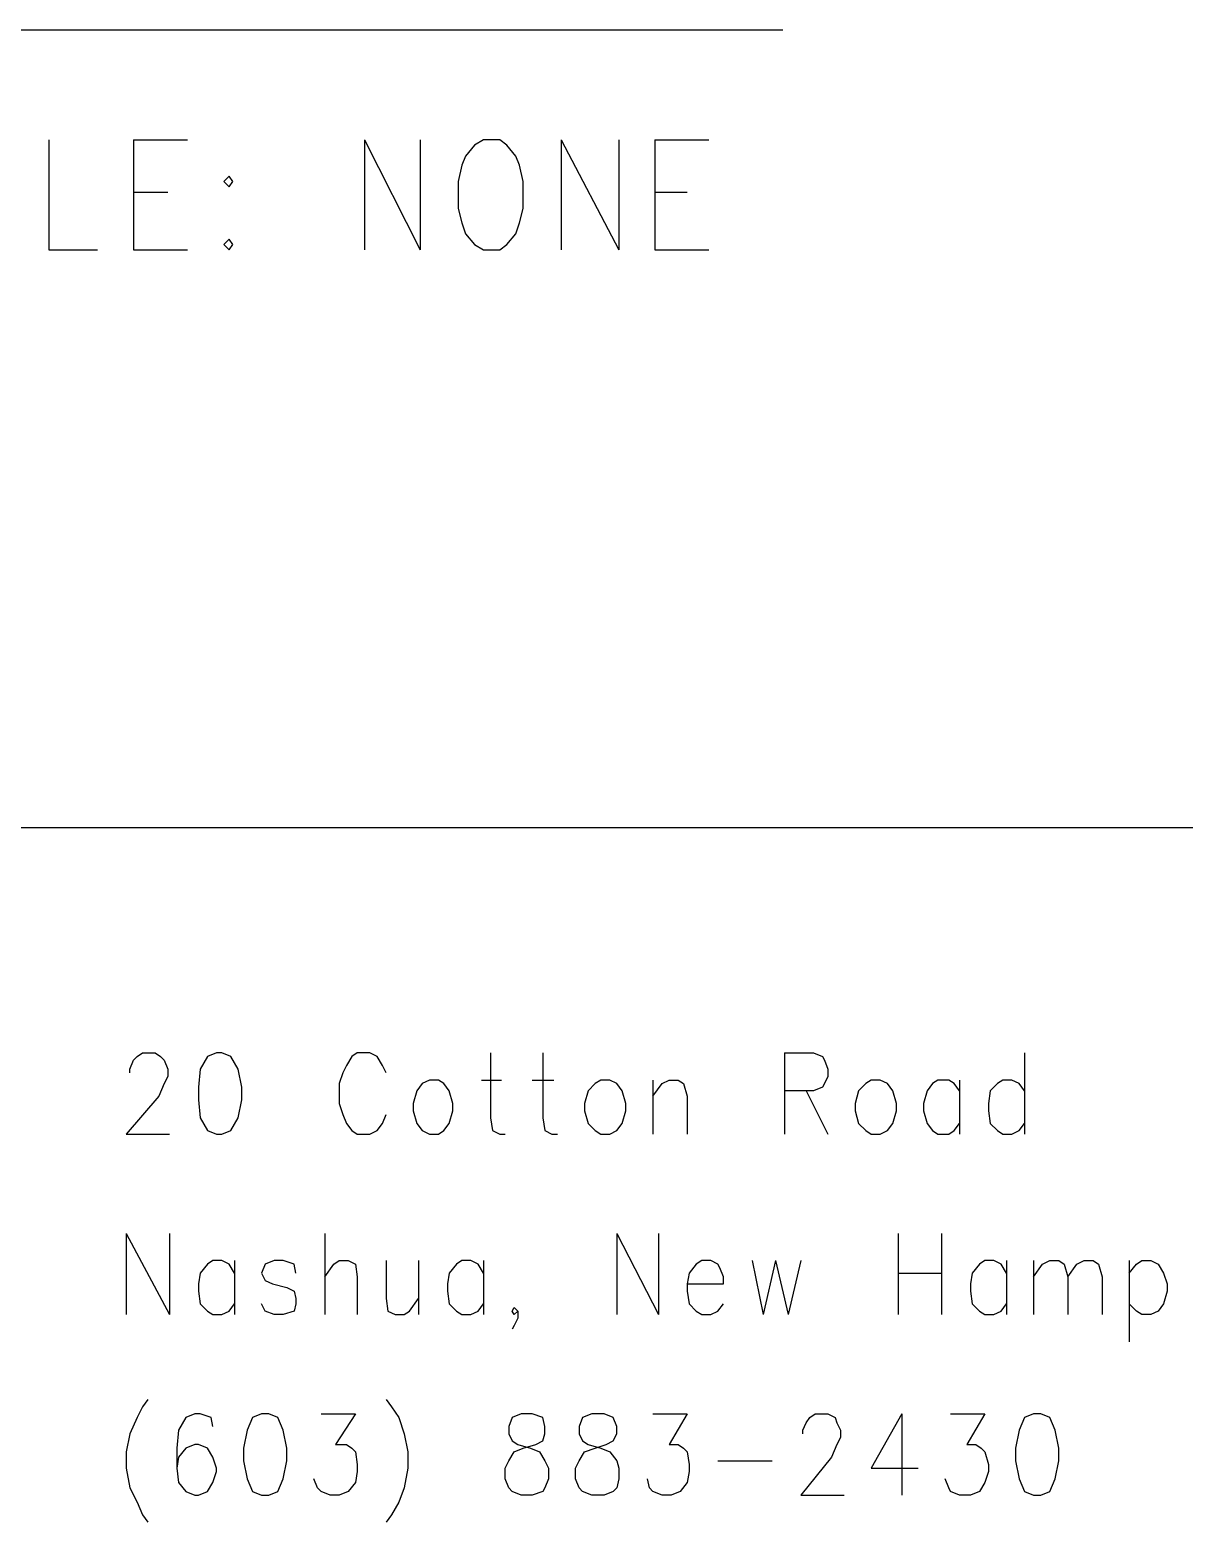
# Model space of a CAD drawing. Extents: x 11.9 to 28.1, y 10.8 to 21.2.
# Drawn here: x 26.579 to 27.22, y 11.664 to 12.491 of the extents above; entities that cross this region are included whole.
import ezdxf

# ---------------------------------------------------------------- set-up
doc = ezdxf.new("R2010")
doc.units = 0
doc.header["$MEASUREMENT"] = 0
doc.layers.add('LAYNR1', color=2, linetype='Continuous')

msp = doc.modelspace()

# ---------------------------------------------------------------- linework, layer by layer
at = {"layer": 'LAYNR1', "color": 7}
for points in [[(26.347, 12.491), (26.997, 12.491)], [(26.59, 12.43), (26.59, 12.369)], [(26.637, 12.43), (26.637, 12.369)], [(26.637, 12.43), (26.667, 12.43)], [(26.765, 12.43), (26.765, 12.369)], [(26.765, 12.43), (26.796, 12.369)], [(26.796, 12.43), (26.796, 12.369)], [(26.831, 12.43), (26.826, 12.427), (26.821, 12.421), (26.819, 12.416)], [(26.851, 12.416), (26.849, 12.421), (26.844, 12.427), (26.84, 12.43), (26.831, 12.43)], [(26.874, 12.43), (26.874, 12.369)], [(26.874, 12.43), (26.906, 12.369)], [(26.906, 12.43), (26.906, 12.369)], [(26.926, 12.43), (26.926, 12.369)], [(26.926, 12.43), (26.956, 12.43)], [(26.819, 12.416), (26.817, 12.407), (26.817, 12.392)], [(26.853, 12.392), (26.853, 12.407), (26.851, 12.416)], [(26.637, 12.401), (26.656, 12.401)], [(26.926, 12.401), (26.944, 12.401)], [(26.817, 12.392), (26.819, 12.384), (26.821, 12.378), (26.826, 12.372), (26.831, 12.369)], [(26.84, 12.369), (26.844, 12.372), (26.849, 12.378), (26.851, 12.384), (26.853, 12.392)], [(26.69, 12.375), (26.687, 12.372), (26.69, 12.369)], [(26.69, 12.369), (26.692, 12.372), (26.69, 12.375)], [(26.59, 12.369), (26.617, 12.369)], [(26.637, 12.369), (26.667, 12.369)], [(26.831, 12.369), (26.84, 12.369)], [(26.926, 12.369), (26.956, 12.369)], [(23.389, 12.049), (28.093, 12.049)], [(26.635, 11.913), (26.635, 11.915), (26.637, 11.92), (26.639, 11.922)], [(26.639, 11.922), (26.642, 11.924), (26.649, 11.924), (26.652, 11.922)], [(26.652, 11.922), (26.654, 11.92), (26.656, 11.915), (26.656, 11.911), (26.654, 11.907), (26.651, 11.9)], [(26.678, 11.922), (26.674, 11.915), (26.673, 11.905)], [(26.683, 11.924), (26.678, 11.922)], [(26.691, 11.922), (26.686, 11.924), (26.683, 11.924)], [(26.697, 11.905), (26.695, 11.915), (26.691, 11.922)], [(26.758, 11.922), (26.755, 11.917)], [(26.772, 11.922), (26.768, 11.924), (26.761, 11.924), (26.758, 11.922)], [(26.775, 11.917), (26.772, 11.922)], [(26.835, 11.924), (26.835, 11.888)], [(26.864, 11.924), (26.864, 11.888)], [(26.998, 11.924), (26.998, 11.879)], [(26.998, 11.924), (27.014, 11.924), (27.019, 11.922)], [(27.019, 11.922), (27.02, 11.92), (27.022, 11.915), (27.022, 11.911), (27.02, 11.907), (27.019, 11.905)], [(27.131, 11.924), (27.131, 11.879)], [(26.753, 11.913), (26.751, 11.907), (26.751, 11.896)], [(26.755, 11.917), (26.753, 11.913)], [(26.777, 11.913), (26.775, 11.917)], [(26.801, 11.909), (26.797, 11.907), (26.794, 11.903), (26.792, 11.896)], [(26.806, 11.909), (26.801, 11.909)], [(26.814, 11.896), (26.812, 11.903), (26.809, 11.907), (26.806, 11.909)], [(26.83, 11.909), (26.841, 11.909)], [(26.858, 11.909), (26.87, 11.909)], [(26.896, 11.909), (26.893, 11.907), (26.889, 11.903), (26.887, 11.896)], [(26.901, 11.909), (26.896, 11.909)], [(26.91, 11.896), (26.908, 11.903), (26.905, 11.907), (26.901, 11.909)], [(26.925, 11.909), (26.925, 11.879)], [(26.925, 11.9), (26.93, 11.907), (26.934, 11.909)], [(26.934, 11.909), (26.939, 11.909)], [(26.939, 11.909), (26.942, 11.907), (26.944, 11.9)], [(27.046, 11.909), (27.043, 11.907), (27.039, 11.903), (27.037, 11.896)], [(27.051, 11.909), (27.046, 11.909)], [(27.06, 11.896), (27.058, 11.903), (27.055, 11.907), (27.051, 11.909)], [(27.083, 11.909), (27.08, 11.907), (27.077, 11.903), (27.075, 11.896)], [(27.089, 11.909), (27.083, 11.909)], [(27.095, 11.903), (27.092, 11.907), (27.089, 11.909)], [(27.095, 11.909), (27.095, 11.879)], [(27.119, 11.909), (27.116, 11.907), (27.112, 11.903), (27.111, 11.896)], [(27.124, 11.909), (27.119, 11.909)], [(27.131, 11.903), (27.128, 11.907), (27.124, 11.909)], [(26.673, 11.905), (26.673, 11.898), (26.674, 11.888)], [(26.695, 11.888), (26.697, 11.898), (26.697, 11.905)], [(27.019, 11.905), (27.014, 11.903), (26.998, 11.903)], [(27.01, 11.903), (27.022, 11.879)], [(26.651, 11.9), (26.633, 11.879)], [(26.751, 11.896), (26.753, 11.89), (26.755, 11.885), (26.758, 11.881), (26.761, 11.879)], [(26.792, 11.896), (26.792, 11.892)], [(26.814, 11.892), (26.814, 11.896)], [(26.887, 11.896), (26.887, 11.892)], [(26.91, 11.892), (26.91, 11.896)], [(26.944, 11.9), (26.944, 11.879)], [(27.037, 11.896), (27.037, 11.892)], [(27.06, 11.892), (27.06, 11.896)], [(27.075, 11.896), (27.075, 11.892)], [(27.111, 11.896), (27.111, 11.892)], [(26.674, 11.888), (26.678, 11.881), (26.683, 11.879)], [(26.686, 11.879), (26.691, 11.881), (26.695, 11.888)], [(26.768, 11.879), (26.772, 11.881), (26.775, 11.885), (26.777, 11.89)], [(26.792, 11.892), (26.794, 11.885), (26.797, 11.881), (26.801, 11.879)], [(26.806, 11.879), (26.809, 11.881), (26.812, 11.885), (26.814, 11.892)], [(26.835, 11.888), (26.836, 11.881), (26.84, 11.879)], [(26.864, 11.888), (26.865, 11.881), (26.869, 11.879)], [(26.887, 11.892), (26.889, 11.885), (26.893, 11.881), (26.896, 11.879)], [(26.901, 11.879), (26.905, 11.881), (26.908, 11.885), (26.91, 11.892)], [(27.037, 11.892), (27.039, 11.885), (27.043, 11.881), (27.046, 11.879)], [(27.051, 11.879), (27.055, 11.881), (27.058, 11.885), (27.06, 11.892)], [(27.075, 11.892), (27.077, 11.885), (27.08, 11.881), (27.083, 11.879)], [(27.089, 11.879), (27.092, 11.881), (27.095, 11.885)], [(27.111, 11.892), (27.112, 11.885), (27.116, 11.881), (27.119, 11.879)], [(27.124, 11.879), (27.128, 11.881), (27.131, 11.885)], [(26.633, 11.879), (26.657, 11.879)], [(26.683, 11.879), (26.686, 11.879)], [(26.761, 11.879), (26.768, 11.879)], [(26.801, 11.879), (26.806, 11.879)], [(26.84, 11.879), (26.843, 11.879)], [(26.869, 11.879), (26.872, 11.879)], [(26.896, 11.879), (26.901, 11.879)], [(27.046, 11.879), (27.051, 11.879)], [(27.083, 11.879), (27.089, 11.879)], [(27.119, 11.879), (27.124, 11.879)], [(26.633, 11.824), (26.633, 11.779)], [(26.633, 11.824), (26.657, 11.779)], [(26.657, 11.824), (26.657, 11.779)], [(26.743, 11.824), (26.743, 11.779)], [(26.905, 11.824), (26.905, 11.779)], [(26.905, 11.824), (26.928, 11.779)], [(26.928, 11.824), (26.928, 11.779)], [(27.061, 11.824), (27.061, 11.779)], [(27.085, 11.824), (27.085, 11.779)], [(26.681, 11.809), (26.678, 11.807), (26.674, 11.802), (26.673, 11.796)], [(26.686, 11.809), (26.681, 11.809)], [(26.693, 11.802), (26.69, 11.807), (26.686, 11.809)], [(26.693, 11.809), (26.693, 11.779)], [(26.715, 11.809), (26.71, 11.807), (26.708, 11.802), (26.71, 11.798), (26.714, 11.796)], [(26.72, 11.809), (26.715, 11.809)], [(26.727, 11.802), (26.726, 11.807), (26.72, 11.809)], [(26.743, 11.8), (26.748, 11.807), (26.751, 11.809)], [(26.751, 11.809), (26.756, 11.809)], [(26.756, 11.809), (26.76, 11.807), (26.761, 11.8)], [(26.777, 11.809), (26.777, 11.788)], [(26.795, 11.809), (26.795, 11.779)], [(26.819, 11.809), (26.816, 11.807), (26.812, 11.802), (26.811, 11.796)], [(26.824, 11.809), (26.819, 11.809)], [(26.831, 11.802), (26.828, 11.807), (26.824, 11.809)], [(26.831, 11.809), (26.831, 11.779)], [(26.952, 11.809), (26.949, 11.807), (26.945, 11.802), (26.944, 11.796)], [(26.957, 11.809), (26.952, 11.809)], [(26.962, 11.805), (26.961, 11.807), (26.957, 11.809)], [(26.964, 11.8), (26.962, 11.805)], [(26.98, 11.809), (26.986, 11.779)], [(26.993, 11.809), (26.986, 11.779)], [(26.993, 11.809), (27, 11.779)], [(27.007, 11.809), (27, 11.779)], [(27.061, 11.802), (27.085, 11.802)], [(27.109, 11.809), (27.106, 11.807), (27.102, 11.802), (27.101, 11.796)], [(27.114, 11.809), (27.109, 11.809)], [(27.121, 11.802), (27.118, 11.807), (27.114, 11.809)], [(27.121, 11.809), (27.121, 11.779)], [(27.136, 11.809), (27.136, 11.779)], [(27.136, 11.8), (27.141, 11.807), (27.145, 11.809)], [(27.145, 11.809), (27.15, 11.809)], [(27.15, 11.809), (27.153, 11.807), (27.155, 11.8)], [(27.155, 11.8), (27.16, 11.807), (27.164, 11.809)], [(27.164, 11.809), (27.169, 11.809)], [(27.169, 11.809), (27.172, 11.807), (27.174, 11.8)], [(27.189, 11.809), (27.189, 11.764)], [(27.189, 11.802), (27.193, 11.807), (27.196, 11.809)], [(27.196, 11.809), (27.201, 11.809)], [(27.201, 11.809), (27.205, 11.807), (27.208, 11.802), (27.21, 11.796)], [(26.673, 11.796), (26.673, 11.792)], [(26.714, 11.796), (26.722, 11.794), (26.726, 11.792)], [(26.761, 11.8), (26.761, 11.779)], [(26.811, 11.796), (26.811, 11.792)], [(26.944, 11.796), (26.964, 11.796)], [(26.944, 11.796), (26.944, 11.792)], [(26.964, 11.796), (26.964, 11.8)], [(27.101, 11.796), (27.101, 11.792)], [(27.155, 11.8), (27.155, 11.779)], [(27.174, 11.8), (27.174, 11.779)], [(27.21, 11.796), (27.21, 11.792)], [(26.673, 11.792), (26.674, 11.785), (26.678, 11.781), (26.681, 11.779)], [(26.686, 11.779), (26.69, 11.781), (26.693, 11.785)], [(26.715, 11.779), (26.71, 11.781), (26.708, 11.785)], [(26.727, 11.788), (26.727, 11.785), (26.726, 11.781), (26.72, 11.779)], [(26.726, 11.792), (26.727, 11.788)], [(26.777, 11.788), (26.778, 11.781), (26.782, 11.779)], [(26.787, 11.779), (26.79, 11.781), (26.795, 11.788)], [(26.811, 11.792), (26.812, 11.785), (26.816, 11.781), (26.819, 11.779)], [(26.824, 11.779), (26.828, 11.781), (26.831, 11.785)], [(26.944, 11.792), (26.945, 11.785), (26.949, 11.781), (26.952, 11.779)], [(26.957, 11.779), (26.961, 11.781), (26.964, 11.785)], [(27.101, 11.792), (27.102, 11.785), (27.106, 11.781), (27.109, 11.779)], [(27.114, 11.779), (27.118, 11.781), (27.121, 11.785)], [(27.196, 11.779), (27.193, 11.781), (27.189, 11.785)], [(27.21, 11.792), (27.208, 11.785), (27.205, 11.781), (27.201, 11.779)], [(26.681, 11.779), (26.686, 11.779)], [(26.72, 11.779), (26.715, 11.779)], [(26.782, 11.779), (26.787, 11.779)], [(26.819, 11.779), (26.824, 11.779)], [(26.848, 11.779), (26.847, 11.781), (26.848, 11.783)], [(26.848, 11.783), (26.85, 11.781), (26.85, 11.777), (26.848, 11.773), (26.847, 11.771)], [(26.85, 11.781), (26.848, 11.779)], [(26.952, 11.779), (26.957, 11.779)], [(27.109, 11.779), (27.114, 11.779)], [(27.201, 11.779), (27.196, 11.779)], [(26.645, 11.732), (26.642, 11.728), (26.639, 11.722)], [(26.777, 11.732), (26.78, 11.728), (26.784, 11.722)], [(26.639, 11.722), (26.635, 11.713)], [(26.666, 11.722), (26.662, 11.715), (26.661, 11.705)], [(26.68, 11.722), (26.674, 11.724), (26.671, 11.724), (26.666, 11.722)], [(26.681, 11.717), (26.68, 11.722)], [(26.703, 11.722), (26.7, 11.715), (26.698, 11.705)], [(26.708, 11.724), (26.703, 11.722)], [(26.717, 11.722), (26.712, 11.724), (26.708, 11.724)], [(26.722, 11.705), (26.72, 11.715), (26.717, 11.722)], [(26.741, 11.724), (26.76, 11.724), (26.749, 11.707), (26.755, 11.707), (26.758, 11.705)], [(26.784, 11.722), (26.787, 11.713)], [(26.847, 11.722), (26.845, 11.717)], [(26.852, 11.724), (26.847, 11.722)], [(26.864, 11.722), (26.858, 11.724), (26.852, 11.724)], [(26.865, 11.717), (26.864, 11.722)], [(26.886, 11.722), (26.884, 11.717)], [(26.891, 11.724), (26.886, 11.722)], [(26.903, 11.722), (26.898, 11.724), (26.891, 11.724)], [(26.905, 11.717), (26.903, 11.722)], [(26.925, 11.724), (26.944, 11.724), (26.934, 11.707), (26.939, 11.707), (26.942, 11.705)], [(27.008, 11.713), (27.008, 11.715), (27.01, 11.719), (27.012, 11.722)], [(27.012, 11.722), (27.015, 11.724), (27.022, 11.724), (27.026, 11.722)], [(27.026, 11.722), (27.027, 11.719), (27.029, 11.715), (27.029, 11.711), (27.027, 11.707), (27.024, 11.7)], [(27.063, 11.724), (27.046, 11.694), (27.072, 11.694)], [(27.063, 11.724), (27.063, 11.679)], [(27.09, 11.724), (27.109, 11.724), (27.099, 11.707), (27.104, 11.707), (27.107, 11.705)], [(27.131, 11.722), (27.128, 11.715), (27.126, 11.705)], [(27.136, 11.724), (27.131, 11.722)], [(27.145, 11.722), (27.14, 11.724), (27.136, 11.724)], [(27.15, 11.705), (27.148, 11.715), (27.145, 11.722)], [(26.635, 11.713), (26.633, 11.703), (26.633, 11.694), (26.635, 11.683)], [(26.787, 11.713), (26.789, 11.703), (26.789, 11.694), (26.787, 11.683)], [(26.845, 11.717), (26.845, 11.713)], [(26.845, 11.713), (26.847, 11.709)], [(26.864, 11.709), (26.865, 11.713)], [(26.865, 11.713), (26.865, 11.717)], [(26.884, 11.717), (26.884, 11.713)], [(26.884, 11.713), (26.886, 11.709)], [(26.903, 11.709), (26.905, 11.713)], [(26.905, 11.713), (26.905, 11.717)], [(26.661, 11.705), (26.661, 11.694), (26.662, 11.686), (26.666, 11.681), (26.671, 11.679)], [(26.666, 11.705), (26.662, 11.7)], [(26.678, 11.705), (26.673, 11.707), (26.671, 11.707), (26.666, 11.705)], [(26.681, 11.7), (26.678, 11.705)], [(26.698, 11.705), (26.698, 11.698), (26.7, 11.688)], [(26.72, 11.688), (26.722, 11.698), (26.722, 11.705)], [(26.758, 11.705), (26.76, 11.703), (26.761, 11.696)], [(26.843, 11.688), (26.843, 11.694), (26.845, 11.698), (26.848, 11.703), (26.853, 11.705)], [(26.847, 11.709), (26.85, 11.707), (26.857, 11.705)], [(26.853, 11.705), (26.86, 11.707), (26.864, 11.709)], [(26.857, 11.705), (26.862, 11.703), (26.865, 11.698), (26.867, 11.694), (26.867, 11.688)], [(26.882, 11.688), (26.882, 11.694), (26.884, 11.698), (26.887, 11.703), (26.893, 11.705)], [(26.886, 11.709), (26.889, 11.707), (26.896, 11.705)], [(26.893, 11.705), (26.899, 11.707), (26.903, 11.709)], [(26.896, 11.705), (26.901, 11.703), (26.905, 11.698), (26.906, 11.694), (26.906, 11.688)], [(26.942, 11.705), (26.944, 11.703), (26.945, 11.696)], [(27.107, 11.705), (27.109, 11.703), (27.111, 11.696)], [(27.126, 11.705), (27.126, 11.698), (27.128, 11.688)], [(27.148, 11.688), (27.15, 11.698), (27.15, 11.705)], [(26.662, 11.7), (26.661, 11.694)], [(26.683, 11.692), (26.683, 11.694), (26.681, 11.7)], [(26.761, 11.696), (26.761, 11.692)], [(26.945, 11.696), (26.945, 11.692)], [(26.961, 11.698), (26.991, 11.698)], [(27.024, 11.7), (27.007, 11.679)], [(27.111, 11.696), (27.111, 11.692)], [(26.673, 11.679), (26.678, 11.681), (26.681, 11.686), (26.683, 11.692)], [(26.7, 11.688), (26.703, 11.681), (26.708, 11.679)], [(26.712, 11.679), (26.717, 11.681), (26.72, 11.688)], [(26.739, 11.683), (26.737, 11.688)], [(26.761, 11.692), (26.76, 11.686), (26.756, 11.681), (26.751, 11.679)], [(26.845, 11.683), (26.843, 11.688)], [(26.867, 11.688), (26.865, 11.683)], [(26.884, 11.683), (26.882, 11.688)], [(26.906, 11.688), (26.905, 11.683)], [(26.923, 11.683), (26.922, 11.688)], [(26.945, 11.692), (26.944, 11.686), (26.94, 11.681), (26.935, 11.679)], [(27.089, 11.683), (27.087, 11.688)], [(27.111, 11.692), (27.109, 11.686), (27.106, 11.681), (27.101, 11.679)], [(27.128, 11.688), (27.131, 11.681), (27.136, 11.679)], [(27.14, 11.679), (27.145, 11.681), (27.148, 11.688)], [(26.635, 11.683), (26.639, 11.675)], [(26.671, 11.679), (26.673, 11.679)], [(26.708, 11.679), (26.712, 11.679)], [(26.746, 11.679), (26.741, 11.681), (26.739, 11.683)], [(26.751, 11.679), (26.746, 11.679)], [(26.787, 11.683), (26.784, 11.675)], [(26.852, 11.679), (26.847, 11.681), (26.845, 11.683)], [(26.858, 11.679), (26.852, 11.679)], [(26.865, 11.683), (26.864, 11.681), (26.858, 11.679)], [(26.891, 11.679), (26.886, 11.681), (26.884, 11.683)], [(26.898, 11.679), (26.891, 11.679)], [(26.905, 11.683), (26.903, 11.681), (26.898, 11.679)], [(26.93, 11.679), (26.925, 11.681), (26.923, 11.683)], [(26.935, 11.679), (26.93, 11.679)], [(27.007, 11.679), (27.031, 11.679)], [(27.095, 11.679), (27.09, 11.681), (27.089, 11.683)], [(27.101, 11.679), (27.095, 11.679)], [(27.136, 11.679), (27.14, 11.679)], [(26.639, 11.675), (26.642, 11.668), (26.645, 11.664)], [(26.784, 11.675), (26.78, 11.668), (26.777, 11.664)]]:
    msp.add_lwpolyline(points, dxfattribs=at)
msp.add_lwpolyline([(26.69, 12.41), (26.687, 12.407), (26.69, 12.404), (26.692, 12.407), (26.69, 12.41)], close=True, dxfattribs=at)

doc.saveas('drawing.dxf')
